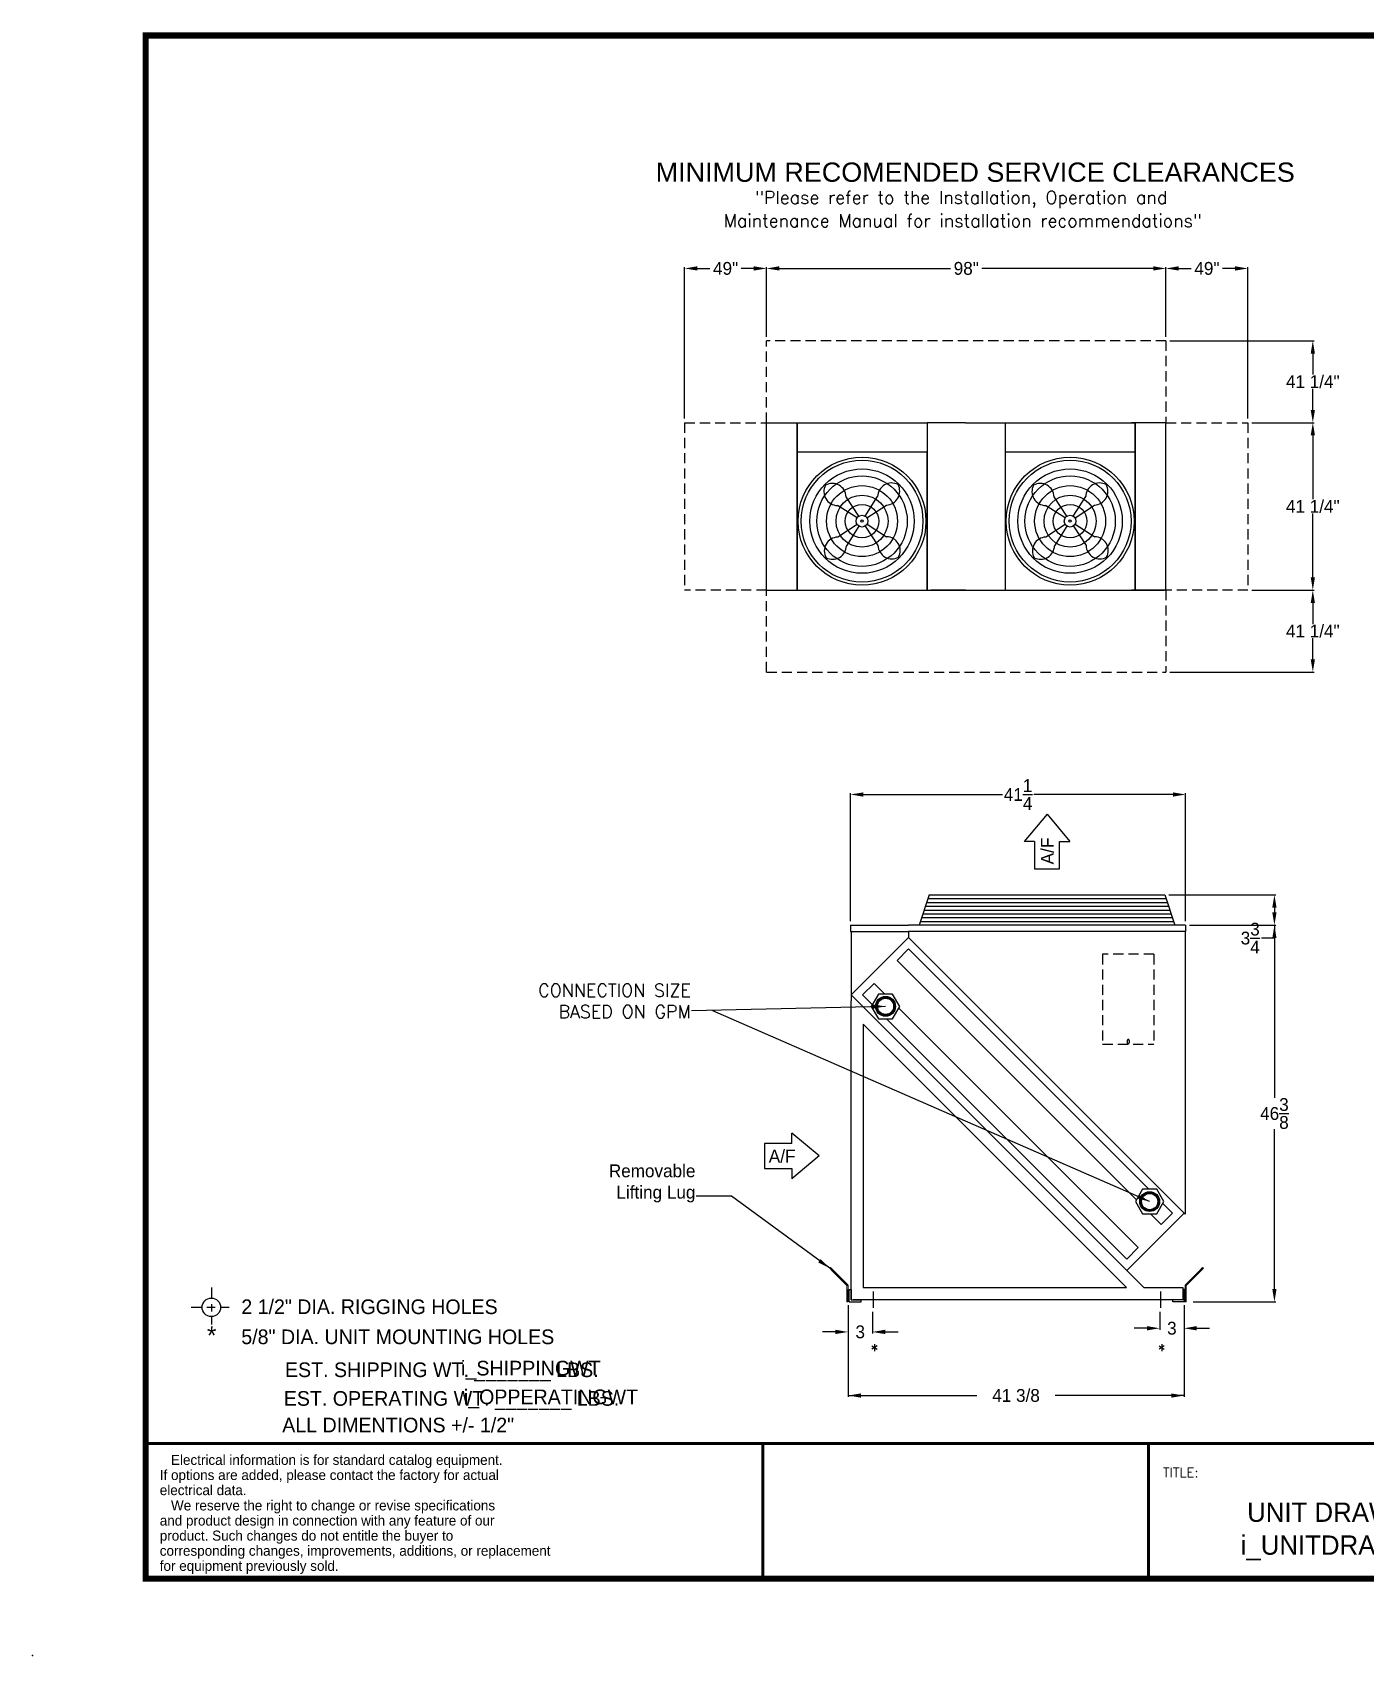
# Model space of a CAD drawing. Extents: x -14 to 314, y -9 to 200.
# Drawn here: x -13.9 to 150.2, y -9.5 to 190.4 of the extents above; entities that cross this region are included whole.
import ezdxf
from ezdxf.enums import TextEntityAlignment as Align

# ---------------------------------------------------------------- set-up
doc = ezdxf.new("R2010")
doc.units = 0
doc.header["$MEASUREMENT"] = 0
doc.linetypes.add('HIDDEN', pattern=[0.375, 0.25, -0.125])
doc.layers.get('0').update_dxf_attribs({"linetype": 'CONTINUOUS'})
doc.layers.get('Defpoints').update_dxf_attribs({"linetype": 'CONTINUOUS'})
doc.styles.add('dimentions', font='ARIAL.TTF')
doc.styles.add('ROMANS', font='ROMANS')
doc.styles.add('SIMPLEX', font='SIMPLEX')
doc.dimstyles.get("Standard").update_dxf_attribs({"dimtxt": 1.577, "dimasz": 1.577, "dimexe": 0.18, "dimexo": 0.5, "dimgap": 0.09, "dimtad": 0, "dimtih": 1, "dimtoh": 1, "dimdec": 4, "dimzin": 0, "dimdsep": 46, "dimlunit": 5, "dimtxsty": 'STANDARD', "dimcen": 0.09, "dimadec": 0, "dimazin": 0, "dimtfac": 1, "dimtdec": 4, "dimtofl": 0, "dimtmove": 0, "dimatfit": 3, "dimfxl": 1, "dimtolj": 1, "dimtzin": 0, "dimarcsym": 0})

# ---------------------------------------------------------------- blocks, each defined once
blk = doc.blocks.new('*D15')
at = {"color": 0, "lineweight": -2, "ltscale": 5}
for p, q in [((136.24, 142.33), (143.92, 142.33)), ((143.74, 140.76), (143.74, 132.9)), ((143.74, 123.28), (143.74, 131.14)), ((136.24, 121.71), (143.92, 121.71))]:
    blk.add_line(p, q, dxfattribs=at)
at = {"color": 0, "ltscale": 5}
for points in [[(143.48, 140.76), (144, 140.76), (143.74, 142.33)], [(143.48, 123.28), (144, 123.28), (143.74, 121.71)]]:
    blk.add_solid(points, dxfattribs=at)
at = {"layer": 'Defpoints', "color": 0, "ltscale": 5}
for p in [(135.74, 142.33), (135.74, 121.71), (143.74, 121.71)]:
    blk.add_point(p, dxfattribs=at)
at = {"color": 0, "ltscale": 5, "insert": (143.74, 132.02), "char_height": 1.577, "attachment_point": 5}
blk.add_mtext('\\A1;41 1/4"', dxfattribs=at)
blk = doc.blocks.new('*D16')
at = {"color": 0, "lineweight": -2, "ltscale": 5}
for p, q in [((125.65, 152.92), (125.65, 161.5)), ((127.23, 161.32), (128.77, 161.32)), ((134.16, 161.32), (132.63, 161.32)), ((135.74, 142.83), (135.74, 161.5))]:
    blk.add_line(p, q, dxfattribs=at)
at = {"color": 0, "ltscale": 5}
for points in [[(127.23, 161.59), (127.23, 161.06), (125.65, 161.32)], [(134.16, 161.59), (134.16, 161.06), (135.74, 161.32)]]:
    blk.add_solid(points, dxfattribs=at)
at = {"layer": 'Defpoints', "color": 0, "ltscale": 5}
for p in [(135.74, 161.32), (125.65, 152.42), (135.74, 142.33)]:
    blk.add_point(p, dxfattribs=at)
at = {"color": 0, "ltscale": 5, "insert": (130.7, 161.32), "char_height": 1.577, "attachment_point": 5}
blk.add_mtext('\\A1;49"', dxfattribs=at)
blk = doc.blocks.new('*D17')
at = {"color": 0, "lineweight": -2, "ltscale": 5}
for p, q in [((126.15, 152.42), (143.92, 152.42)), ((143.74, 150.84), (143.74, 148.25)), ((143.74, 143.91), (143.74, 146.5)), ((136.24, 142.33), (143.92, 142.33))]:
    blk.add_line(p, q, dxfattribs=at)
at = {"color": 0, "ltscale": 5}
for points in [[(143.48, 150.84), (144, 150.84), (143.74, 152.42)], [(143.48, 143.91), (144, 143.91), (143.74, 142.33)]]:
    blk.add_solid(points, dxfattribs=at)
at = {"layer": 'Defpoints', "color": 0, "ltscale": 5}
for p in [(125.65, 152.42), (143.74, 152.42), (135.74, 142.33)]:
    blk.add_point(p, dxfattribs=at)
at = {"color": 0, "ltscale": 5, "insert": (143.74, 147.38), "char_height": 1.577, "attachment_point": 5}
blk.add_mtext('\\A1;41 1/4"', dxfattribs=at)
blk = doc.blocks.new('*D18')
at = {"color": 0, "lineweight": -2, "ltscale": 5}
for p, q in [((136.24, 121.71), (143.92, 121.71)), ((143.74, 120.13), (143.74, 117.54)), ((143.74, 113.2), (143.74, 115.78)), ((126.15, 111.62), (143.92, 111.62))]:
    blk.add_line(p, q, dxfattribs=at)
at = {"color": 0, "ltscale": 5}
for points in [[(143.48, 120.13), (144, 120.13), (143.74, 121.71)], [(143.48, 113.2), (144, 113.2), (143.74, 111.62)]]:
    blk.add_solid(points, dxfattribs=at)
at = {"layer": 'Defpoints', "color": 0, "ltscale": 5}
for p in [(135.74, 121.71), (125.65, 111.62), (143.74, 111.62)]:
    blk.add_point(p, dxfattribs=at)
at = {"color": 0, "ltscale": 5, "insert": (143.74, 116.66), "char_height": 1.577, "attachment_point": 5}
blk.add_mtext('\\A1;41 1/4"', dxfattribs=at)
blk = doc.blocks.new('*D19')
at = {"color": 0, "lineweight": -2, "ltscale": 5}
for p, q in [((66.38, 142.83), (66.38, 161.5)), ((67.95, 161.32), (69.49, 161.32)), ((74.89, 161.32), (73.35, 161.32)), ((76.47, 152.92), (76.47, 161.5))]:
    blk.add_line(p, q, dxfattribs=at)
at = {"color": 0, "ltscale": 5}
for points in [[(67.95, 161.59), (67.95, 161.06), (66.38, 161.32)], [(74.89, 161.59), (74.89, 161.06), (76.47, 161.32)]]:
    blk.add_solid(points, dxfattribs=at)
at = {"layer": 'Defpoints', "color": 0, "ltscale": 5}
for p in [(66.38, 161.32), (76.47, 152.42), (66.38, 142.33)]:
    blk.add_point(p, dxfattribs=at)
at = {"color": 0, "ltscale": 5, "insert": (71.42, 161.32), "char_height": 1.577, "attachment_point": 5}
blk.add_mtext('\\A1;49"', dxfattribs=at)
blk = doc.blocks.new('*D20')
at = {"color": 0, "lineweight": -2, "ltscale": 5}
for p, q in [((76.47, 152.92), (76.47, 161.5)), ((78.04, 161.32), (99.13, 161.32)), ((124.08, 161.32), (102.99, 161.32)), ((125.65, 152.92), (125.65, 161.5))]:
    blk.add_line(p, q, dxfattribs=at)
at = {"color": 0, "ltscale": 5}
for points in [[(78.04, 161.59), (78.04, 161.06), (76.47, 161.32)], [(124.08, 161.59), (124.08, 161.06), (125.65, 161.32)]]:
    blk.add_solid(points, dxfattribs=at)
at = {"layer": 'Defpoints', "color": 0, "ltscale": 5}
for p in [(76.47, 161.32), (76.47, 152.42), (125.65, 152.42)]:
    blk.add_point(p, dxfattribs=at)
at = {"color": 0, "ltscale": 5, "insert": (101.06, 161.32), "char_height": 1.577, "attachment_point": 5}
blk.add_mtext('\\A1;98"', dxfattribs=at)
blk = doc.blocks.new('*D22')
at = {"color": 0, "lineweight": -2, "ltscale": 5}
for p, q in [((86.81, 80.94), (86.81, 96.73)), ((88.39, 96.55), (105.51, 96.55)), ((126.5, 96.55), (109.37, 96.55)), ((128.07, 80.95), (128.07, 96.73))]:
    blk.add_line(p, q, dxfattribs=at)
at = {"color": 0, "ltscale": 5}
for points in [[(88.39, 96.81), (88.39, 96.28), (86.81, 96.55)], [(126.5, 96.81), (126.5, 96.28), (128.07, 96.55)]]:
    blk.add_solid(points, dxfattribs=at)
at = {"layer": 'Defpoints', "color": 0, "ltscale": 5}
for p in [(128.07, 96.55), (86.81, 80.44), (128.07, 80.45)]:
    blk.add_point(p, dxfattribs=at)
at = {"color": 0, "ltscale": 5, "insert": (107.44, 96.55), "char_height": 1.577, "attachment_point": 5}
blk.add_mtext('\\A1;41{\\H1x;\\S1/4;}', dxfattribs=at)
blk = doc.blocks.new('*D24')
at = {"color": 0, "lineweight": -2, "ltscale": 5}
for p, q in [((128.57, 80.45), (139.19, 80.45)), ((139.01, 78.87), (139.01, 59.2)), ((139.01, 35.66), (139.01, 55.34)), ((129, 34.09), (139.19, 34.09))]:
    blk.add_line(p, q, dxfattribs=at)
at = {"color": 0, "ltscale": 5}
for points in [[(138.75, 78.87), (139.27, 78.87), (139.01, 80.45)], [(138.75, 35.66), (139.27, 35.66), (139.01, 34.09)]]:
    blk.add_solid(points, dxfattribs=at)
at = {"layer": 'Defpoints', "color": 0, "ltscale": 5}
for p in [(128.07, 80.45), (128.5, 34.09), (139.01, 34.09)]:
    blk.add_point(p, dxfattribs=at)
at = {"color": 0, "ltscale": 5, "insert": (139.01, 57.27), "char_height": 1.577, "attachment_point": 5}
blk.add_mtext('\\A1;46{\\H1x;\\S3/8;}', dxfattribs=at)
blk = doc.blocks.new('*D25')
at = {"color": 0, "lineweight": -2, "ltscale": 5}
for p, q in [((126.01, 84.2), (139.19, 84.2)), ((139.01, 82.62), (139.01, 82.02)), ((128.57, 80.45), (139.19, 80.45)), ((139.01, 80.45), (139.01, 78.87)), ((139.01, 78.87), (137.43, 78.87))]:
    blk.add_line(p, q, dxfattribs=at)
at = {"color": 0, "ltscale": 5}
for points in [[(138.75, 82.62), (139.27, 82.62), (139.01, 84.2)], [(138.75, 82.02), (139.27, 82.02), (139.01, 80.45)]]:
    blk.add_solid(points, dxfattribs=at)
at = {"layer": 'Defpoints', "color": 0, "ltscale": 5}
for p in [(125.51, 84.2), (128.07, 80.45), (139.01, 80.45)]:
    blk.add_point(p, dxfattribs=at)
at = {"color": 0, "ltscale": 5, "insert": (136.03, 78.87), "char_height": 1.577, "attachment_point": 5}
blk.add_mtext('\\A1;3{\\H1x;\\S3/4;}', dxfattribs=at)
blk = doc.blocks.new('*D32')
at = {"color": 0, "lineweight": -2}
for p, q in [((86.5, 33.59), (86.5, 30.19)), ((89.5, 32.84), (89.5, 30.19)), ((84.92, 30.37), (83.35, 30.37)), ((91.08, 30.37), (92.66, 30.37))]:
    blk.add_line(p, q, dxfattribs=at)
at = {"color": 0}
for points in [[(84.92, 30.64), (84.92, 30.11), (86.5, 30.37)], [(91.08, 30.64), (91.08, 30.11), (89.5, 30.37)]]:
    blk.add_solid(points, dxfattribs=at)
at = {"layer": 'Defpoints', "color": 0}
for p in [(86.5, 34.09), (89.5, 33.34), (86.5, 30.37)]:
    blk.add_point(p, dxfattribs=at)
at = {"color": 0, "insert": (88, 30.37), "char_height": 1.577, "attachment_point": 5}
blk.add_mtext('\\A1;3', dxfattribs=at)
blk = doc.blocks.new('*D33')
at = {"color": 0, "lineweight": -2}
for p, q in [((124.88, 32.84), (124.88, 30.64)), ((127.88, 33.59), (127.88, 30.64)), ((123.3, 30.82), (121.72, 30.82)), ((129.45, 30.82), (131.03, 30.82))]:
    blk.add_line(p, q, dxfattribs=at)
at = {"color": 0}
for points in [[(123.3, 31.09), (123.3, 30.56), (124.88, 30.82)], [(129.45, 31.09), (129.45, 30.56), (127.88, 30.82)]]:
    blk.add_solid(points, dxfattribs=at)
at = {"layer": 'Defpoints', "color": 0}
for p in [(127.88, 34.09), (124.88, 33.34), (127.88, 30.82)]:
    blk.add_point(p, dxfattribs=at)
at = {"color": 0, "insert": (126.38, 30.82), "char_height": 1.577, "attachment_point": 5}
blk.add_mtext('\\A1;3', dxfattribs=at)

msp = doc.modelspace()

# ---------------------------------------------------------------- linework, layer by layer
at = {"color": 7, "linetype": 'HIDDEN', "ltscale": 5}
for p, q in [((125.65269, 152.42076), (76.46519, 152.42076)), ((76.46519, 142.33217), (76.46519, 152.42076)), ((125.65269, 152.42076), (125.65269, 142.33217)), ((66.37661, 142.33217), (76.46519, 142.33217)), ((66.37661, 142.33217), (66.37661, 121.70717)), ((125.65269, 142.33217), (135.74128, 142.33217)), ((135.74128, 142.33217), (135.74128, 121.70717)), ((76.46519, 121.70717), (66.37661, 121.70717)), ((76.46519, 111.61859), (76.46519, 121.70717)), ((135.74128, 121.70717), (125.65269, 121.70717)), ((125.65269, 121.70717), (125.65269, 111.61859)), ((76.46519, 111.61859), (125.65269, 111.61859)), ((117.85381, 76.8757), (117.85381, 65.8132)), ((124.16631, 76.8757), (117.85381, 76.8757)), ((124.16631, 76.8757), (124.16631, 65.8132)), ((120.88506, 66.2507), (120.88506, 66.0007)), ((121.13506, 66.2507), (121.13506, 66.0007)), ((117.85381, 65.8132), (124.16631, 65.8132))]:
    msp.add_line(p, q, dxfattribs=at)
at = {"color": 7, "ltscale": 5}
for p, q in [((76.46519, 121.70717), (76.46519, 142.33217)), ((76.46519, 142.33217), (80.71519, 142.33217)), ((80.24644, 142.33217), (80.24644, 121.70717)), ((80.24644, 121.70717), (80.24644, 142.33217)), ((80.24644, 142.33217), (96.24644, 142.33217)), ((100.96519, 142.33217), (96.24644, 142.33217)), ((96.24644, 142.33217), (96.24644, 121.70717)), ((100.96519, 142.33217), (105.87144, 142.33217)), ((105.87144, 142.33217), (105.87144, 121.70717)), ((105.87144, 142.33217), (121.87144, 142.33217)), ((125.65269, 142.33217), (121.40269, 142.33217)), ((121.87144, 121.70717), (121.87144, 142.33217)), ((121.87144, 142.33217), (121.87144, 121.70717)), ((125.65269, 121.70717), (125.65269, 142.33217)), ((96.24644, 138.70717), (80.24644, 138.70717)), ((96.24644, 121.70717), (96.24644, 138.70717)), ((121.87144, 138.70717), (105.87144, 138.70717)), ((121.87144, 121.70717), (121.87144, 138.70717)), ((125.65269, 125.50405), (125.65269, 128.5353)), ((76.46519, 121.70717), (100.96519, 121.70717)), ((76.46519, 121.70717), (80.71519, 121.70717)), ((80.24644, 121.70717), (96.24644, 121.70717)), ((100.96519, 121.70717), (96.71519, 121.70717)), ((100.96519, 121.70717), (125.46519, 121.70717)), ((100.96519, 121.70717), (105.21519, 121.70717)), ((105.87144, 121.70717), (121.87144, 121.70717)), ((125.65269, 121.70717), (121.40269, 121.70717)), ((86.81399, 80.43906), (93.94756, 80.43906)), ((86.81399, 80.43906), (86.81399, 79.68906)), ((128.07256, 80.44762), (93.94756, 80.44762)), ((128.07256, 80.44762), (128.07256, 79.69762)), ((86.81399, 79.68906), (93.94756, 79.68906)), ((86.87649, 79.68906), (86.87649, 71.87656)), ((86.87649, 71.87656), (93.94756, 78.94762)), ((86.87649, 71.87656), (93.94756, 78.94762)), ((93.94756, 79.69762), (93.94756, 78.94762)), ((128.07256, 79.69762), (93.94756, 79.69762)), ((93.94756, 78.94762), (127.88868, 45.0065)), ((128.01006, 44.88512), (93.94756, 78.94762)), ((128.01006, 79.69762), (128.01006, 44.88512)), ((92.53334, 76.1192), (93.94756, 77.53341)), ((92.53334, 76.1192), (122.01768, 46.63486)), ((93.94756, 77.53341), (123.54298, 47.93799)), ((88.2907, 71.87656), (89.70491, 73.29077)), ((91.01607, 71.97962), (89.70491, 73.29077)), ((122.91684, 35.83621), (86.87649, 71.87656)), ((120.81761, 37.93543), (86.87649, 71.87656)), ((86.87649, 71.87656), (86.87649, 71.87656)), ((86.87649, 71.87656), (86.87649, 71.14871)), ((86.87649, 34.33621), (86.87649, 71.14871)), ((89.49077, 70.67649), (88.2907, 71.87656)), ((122.23183, 40.76386), (92.74749, 70.24819)), ((88.37649, 68.25524), (88.37649, 35.83621)), ((120.79552, 35.83621), (88.37649, 68.25524)), ((120.81761, 39.34964), (91.22219, 68.94507)), ((125.2744, 46.20656), (126.47447, 45.0065)), ((127.88868, 45.0065), (120.81761, 37.93543)), ((123.7491, 44.90344), (125.06025, 43.59229)), ((126.47447, 45.0065), (125.06025, 43.59229)), ((122.23183, 40.76386), (120.81761, 39.34964)), ((86.50149, 34.08621), (86.50149, 35.58621)), ((86.50149, 34.08621), (86.50149, 35.58621)), ((86.62649, 34.08621), (86.62649, 35.58621)), ((86.62649, 35.58621), (86.87649, 35.58621)), ((86.62649, 34.08621), (88.12649, 34.08621)), ((86.87649, 35.58621), (86.87649, 34.33621)), ((86.87649, 34.33621), (88.12649, 34.33621)), ((127.50149, 34.33621), (87.12649, 34.33621)), ((88.12649, 34.08621), (88.12649, 34.33621)), ((88.37649, 35.83621), (120.79552, 35.83621)), ((89.62649, 33.33621), (89.62649, 35.33621)), ((122.91684, 35.83621), (127.75149, 35.83621)), ((125.00149, 33.33621), (125.00149, 35.33621)), ((126.50149, 34.08621), (126.50149, 34.33621)), ((127.75149, 34.33621), (126.50149, 34.33621)), ((128.00149, 34.08621), (126.50149, 34.08621)), ((127.75149, 35.83621), (127.75149, 34.33621)), ((128.00149, 35.58621), (127.75149, 35.58621)), ((127.75149, 35.58621), (127.75149, 34.33621)), ((127.87649, 34.08621), (127.87649, 35.58621)), ((127.87649, 34.08621), (127.87649, 35.58621)), ((128.00149, 34.08621), (128.00149, 35.58621)), ((86.50149, 33.64871), (86.50149, 22.36072)), ((127.87649, 33.64871), (127.87649, 22.36072)), ((86.50149, 22.54072), (102.36985, 22.54072)), ((127.87649, 22.54072), (112.00813, 22.54072))]:
    msp.add_line(p, q, dxfattribs=at)
at = {"color": 7}
for p, q in [((87.61046, 130.59622), (85.19588, 132.12978)), ((87.82498, 130.81392), (86.25601, 133.20565)), ((88.61205, 130.81972), (90.14561, 133.2343)), ((88.82975, 130.6052), (91.22148, 132.17417)), ((113.23546, 130.59622), (110.82088, 132.12978)), ((113.44998, 130.81392), (111.88101, 133.20565)), ((114.23705, 130.81972), (115.77061, 133.2343)), ((114.45475, 130.6052), (116.84648, 132.17417)), ((87.61626, 129.80915), (85.22453, 128.24018)), ((87.83396, 129.59463), (86.3004, 127.18005)), ((88.62103, 129.60043), (90.19, 127.2087)), ((88.83555, 129.81813), (91.25013, 128.28457)), ((113.24126, 129.80915), (110.84953, 128.24018)), ((113.45896, 129.59463), (111.9254, 127.18005)), ((114.24603, 129.60043), (115.815, 127.2087)), ((114.46055, 129.81813), (116.87513, 128.28457)), ((111.01006, 94.13661), (108.20375, 90.76891)), ((111.01006, 94.13661), (113.81636, 90.76891)), ((109.46659, 90.76891), (108.20375, 90.76891)), ((109.46659, 90.76891), (109.46659, 87.40121)), ((112.55352, 90.76891), (113.81636, 90.76891)), ((112.55352, 87.40121), (112.55352, 90.76891)), ((109.46659, 87.40121), (112.55352, 87.40121)), ((96.51006, 84.19762), (95.26006, 80.44762)), ((96.51006, 84.19762), (125.51006, 84.19762)), ((125.51006, 84.19762), (126.76006, 80.44762)), ((95.88506, 82.32262), (126.13506, 82.32262)), ((96.04131, 82.79137), (125.97881, 82.79137)), ((96.19756, 83.26012), (125.82256, 83.26012)), ((96.35381, 83.72887), (125.66631, 83.72887)), ((95.41631, 80.91637), (126.60381, 80.91637)), ((95.57256, 81.38512), (126.44756, 81.38512)), ((95.72881, 81.85387), (126.29131, 81.85387)), ((82.93412, 52.04572), (79.56642, 54.85203)), ((79.56642, 53.58919), (79.56642, 54.85203)), ((76.19872, 53.58919), (76.19872, 50.50225)), ((79.56642, 53.58919), (76.19872, 53.58919)), ((82.93412, 52.04572), (79.56642, 49.23942)), ((76.19872, 50.50225), (79.56642, 50.50225)), ((79.56642, 50.50225), (79.56642, 49.23942)), ((8.08906, 35.82861), (8.08906, 34.63064)), ((5.60707, 33.4011), (6.82199, 33.4011)), ((7.52292, 33.4011), (8.54736, 33.4011)), ((8.08906, 33.78938), (8.08906, 32.8834)), ((8.08906, 32.23628), (8.08906, 31.29153)), ((9.24829, 33.4011), (10.28626, 33.4011)), ((76, 0), (76, 16.625)), ((123.5, 0), (123.5, 16.625))]:
    msp.add_line(p, q, dxfattribs=at)
at = {"color": 7, "linetype": 'Continuous', "lineweight": 15}
for p, q in [((84.34077, 38.30263), (84.24567, 38.20753)), ((84.24567, 38.20753), (84.59922, 37.85397)), ((84.34077, 38.30263), (84.69433, 37.94908)), ((130.1622, 38.30263), (129.80865, 37.94908)), ((130.25731, 38.20753), (129.90375, 37.85397)), ((130.1622, 38.30263), (130.25731, 38.20753)), ((84.69433, 37.94908), (84.59922, 37.85397)), ((86.36669, 36.0865), (84.59922, 37.85397)), ((86.4618, 36.18161), (84.69433, 37.94908)), ((86.4618, 36.18161), (86.36669, 36.0865)), ((86.36699, 36.08579), (86.50149, 36.08579)), ((86.36699, 34.08621), (86.36699, 36.08579)), ((86.50149, 34.08621), (86.50149, 36.08579)), ((128.13599, 36.08579), (128.00149, 36.08579)), ((128.00149, 34.08621), (128.00149, 36.08579)), ((128.04117, 36.18161), (129.80865, 37.94908)), ((128.04117, 36.18161), (128.13628, 36.0865)), ((128.13599, 34.08621), (128.13599, 36.08579)), ((128.13628, 36.0865), (129.90375, 37.85397)), ((129.80865, 37.94908), (129.90375, 37.85397)), ((86.50149, 34.08621), (86.36699, 34.08621)), ((128.00149, 34.08621), (128.13599, 34.08621))]:
    msp.add_line(p, q, dxfattribs=at)
at = {"color": 7}
for points, const_width in [([(0, 0), (304, 0), (304, 190), (0, 190), (0, 0)], 0.76), ([(76.44929, 16.625), (0, 16.625)], 0.38), ([(304, 16.625), (76, 16.625), (76, 0)], 0.38), ([(123.5, 16.625), (123.5, 0)], 0.38)]:
    msp.add_lwpolyline(points, dxfattribs=dict(at, const_width=const_width))
at = {"color": 7, "ltscale": 5}
for points in [[(92.87113, 70.46234), (91.99513, 71.97962), (90.24313, 71.97962), (89.36713, 70.46234), (90.24313, 68.94507), (91.99513, 68.94507)], [(125.39804, 46.42071), (124.52204, 47.93799), (122.77004, 47.93799), (121.89404, 46.42071), (122.77004, 44.90344), (124.52204, 44.90344)]]:
    msp.add_lwpolyline(points, close=True, dxfattribs=at)
at = {"color": 7}
for centre, radius in [((88.223, 130.20717), 7.875), ((113.848, 130.20717), 7.875), ((88.223, 130.20717), 7.49999), ((88.223, 130.20717), 6.42589), ((113.848, 130.20717), 7.49999), ((113.848, 130.20717), 6.42589), ((88.223, 130.20717), 5.56956), ((88.223, 130.20717), 4.36928), ((113.848, 130.20717), 5.56956), ((113.848, 130.20717), 4.36928), ((88.223, 130.20717), 3.20072), ((88.223, 130.20717), 2.06631), ((113.848, 130.20717), 3.20072), ((113.848, 130.20717), 2.06631), ((88.223, 130.20717), 0.72565), ((88.223, 130.20717), 0.14323), ((113.848, 130.20717), 0.72565), ((113.848, 130.20717), 0.14323), ((8.08906, 33.4011), 1.13917)]:
    msp.add_circle(centre, radius, dxfattribs=at)
at = {"color": 7, "ltscale": 5}
for centre, radius in [((91.11913, 70.46234), 1.22259), ((91.11913, 70.46234), 1.10494), ((91.11913, 70.46234), 1), ((91.11913, 70.46234), 1), ((91.11913, 70.46234), 1), ((123.64604, 46.42071), 1.22259), ((123.64604, 46.42071), 1.10494), ((123.64604, 46.42071), 1), ((123.64604, 46.42071), 1), ((123.64604, 46.42071), 1)]:
    msp.add_circle(centre, radius, dxfattribs=at)
at = {"color": 7}
for centre, start, end in [((85.23598, 133.84261), 152.1444669, 268.6588262), ((84.54396, 133.14032), 2.185287, 118.6996463), ((91.85844, 133.1942), 62.1444669, 178.6588262), ((91.15615, 133.88622), 272.185287, 28.6996463), ((110.86098, 133.84261), 152.1444669, 268.6588262), ((110.16896, 133.14032), 2.185287, 118.6996463), ((117.48344, 133.1942), 62.1444669, 178.6588262), ((116.78115, 133.88622), 272.185287, 28.6996463), ((85.28986, 126.52813), 92.185287, 208.6996463), ((91.21003, 126.57174), 332.1444669, 88.6588262), ((110.91486, 126.52813), 92.185287, 208.6996463), ((116.83503, 126.57174), 332.1444669, 88.6588262), ((84.58757, 127.22015), 242.1444669, 358.6588262), ((91.90205, 127.27403), 182.185287, 298.6996463), ((110.21257, 127.22015), 242.1444669, 358.6588262), ((117.52705, 127.27403), 182.185287, 298.6996463)]:
    msp.add_arc(centre, 1.7133, start, end, dxfattribs=at)
at = {"color": 7, "linetype": 'HIDDEN', "ltscale": 5}
for centre, start, end in [((121.01006, 66.2507), 0, 180), ((121.01006, 66.0007), 180, 0)]:
    msp.add_arc(centre, 0.125, start, end, dxfattribs=at)
at = {"color": 7, "linetype": 'Continuous', "lineweight": 15}
for centre, radius, start, end in [((86.36599, 36.08579), 0.001, 0, 45), ((86.36599, 36.08579), 0.1355, 0, 45), ((128.13699, 36.08579), 0.1355, 135, 180), ((128.13699, 36.08579), 0.001, 135, 180)]:
    msp.add_arc(centre, radius, start, end, dxfattribs=at)
at = {"color": 7}
msp.add_point((-13.94072, -9.47448), dxfattribs=at)
at = {"color": 7, "ltscale": 5}
for points in [[(88.07849, 22.80355), (88.07849, 22.27789), (86.50149, 22.54072)], [(126.29949, 22.80355), (126.29949, 22.27789), (127.87649, 22.54072)]]:
    msp.add_solid(points, dxfattribs=at)

# ---------------------------------------------------------------- texts
at = {"color": 7, "lineweight": 30, "style": 'dimentions'}
msp.add_text('MINIMUM RECOMENDED SERVICE CLEARANCES', height=2.375, dxfattribs=at).set_placement((62.81191, 171.99086))
at = {"color": 7, "style": 'SIMPLEX'}
for s, p in [('"Please refer to the Installation, Operation and', (100.43406, 169.27439)), ('Maintenance Manual for installation recommendations"', (100.62215, 166.41596))]:
    msp.add_text(s, height=1.577, dxfattribs=at).set_placement(p, align=Align.CENTER)
at = {"color": 7}
msp.add_text('A/F', height=1.59375, rotation=90, dxfattribs=at).set_placement((111.84114, 87.93307))
for s, height, p in [('A/F', 1.59375, (76.73058, 51.21464)), ('2 1/2" DIA. RIGGING HOLES', 1.805, (11.77828, 32.56941)), ('5/8" DIA. UNIT MOUNTING HOLES', 1.805, (11.77828, 28.86709))]:
    msp.add_text(s, height=height, dxfattribs=at).set_placement(p)
for s, height, p in [('*', 2.22139, (8.13594, 28.83584)), ('EST. SHIPPING WT. _______ LBS.', 1.805, (36.47209, 24.81093)), ('i_SHIPPINGWT', 1.8070715, (47.44297, 25.00811)), ('EST. OPERATING WT. _______ LBS.', 1.805, (37.67062, 21.28024)), ('i_OPPERATINGWT', 1.805, (49.91277, 21.47741)), ('ALL DIMENTIONS +/- 1/2"', 1.805, (31.09818, 18.00447)), ('UNIT DRAWING', 2.375, (147.47444, 6.98562)), ('i_UNITDRAWING', 2.375, (147.47444, 2.93778))]:
    msp.add_text(s, height=height, dxfattribs=at).set_placement(p, align=Align.CENTER)
at = {"color": 7, "lineweight": 25}
for s, p in [('   Electrical information is for standard catalog equipment.', (1.73877, 13.99713)), ('If options are added, please contact the factory for actual', (1.73877, 12.13683)), ('electrical data.', (1.73877, 10.27653)), ('   We reserve the right to change or revise specifications', (1.73877, 8.39278)), ('and product design in connection with any feature of our', (1.73877, 6.53248)), ('corresponding changes, improvements, additions, or replacement ', (1.73877, 2.81188)), ('product. Such changes do not entitle the buyer to', (1.73877, 4.67218)), ('for equipment previously sold.', (1.73877, 0.95158))]:
    msp.add_text(s, height=1.240199, dxfattribs=at).set_placement(p)
at = {"color": 7, "style": 'SIMPLEX'}
msp.add_text('TITLE:', height=1.1875, dxfattribs=at).set_placement((125.28125, 12.46875))
at = {"color": 7}
for s, insert, char_height, attachment_point, style in [('CONNECTION SIZE\\PBASED ON GPM', (67.13168, 69.02369), 1.577, 9, 'SIMPLEX'), ('*', (89.75149, 28.86738), 1.48072, 2, 'ROMANS'), ('*', (125.12649, 28.86738), 1.48072, 2, 'ROMANS')]:
    msp.add_mtext(s, dxfattribs=dict(at, insert=insert, char_height=char_height, attachment_point=attachment_point, style=style))
at = {"color": 7, "insert": (67.70856, 46.31346), "char_height": 1.577, "attachment_point": 9}
msp.add_mtext('Removable\\PLifting Lug', dxfattribs=at)
at = {"color": 7, "ltscale": 5, "insert": (107.18899, 22.54072), "char_height": 1.577, "attachment_point": 5}
msp.add_mtext('41 3/8', dxfattribs=at)

# ---------------------------------------------------------------- dimensions: what is measured, and where the dimension line sits
at = {"color": 7, "ltscale": 5}
for base, p1, p2, text, picture, middle in [((66.37661, 161.32495), (76.46519, 152.42076), (66.37661, 142.33217), '49"', '*D19', (71.4209, 161.32495)), ((76.46519, 161.32495), (125.65269, 152.42076), (76.46519, 152.42076), '98"', '*D20', (101.05894, 161.32495)), ((135.74128, 161.32495), (125.65269, 152.42076), (135.74128, 142.33217), '49"', '*D16', (130.69699, 161.32495))]:
    dim = msp.add_linear_dim(base=base, p1=p1, p2=p2, text=text, dimstyle='Standard', dxfattribs=at)
    dim.commit()
    dim.dimension.update_dxf_attribs({"geometry": picture, "text_midpoint": middle})
for base, p1, p2, picture, middle in [((143.73794, 152.42076), (135.74128, 142.33217), (125.65269, 152.42076), '*D17', (143.73794, 147.37647)), ((143.73794, 121.70717), (135.74128, 142.33217), (135.74128, 121.70717), '*D15', (143.73794, 132.01967)), ((143.73794, 111.61859), (135.74128, 121.70717), (125.65269, 111.61859), '*D18', (143.73794, 116.66288))]:
    dim = msp.add_linear_dim(base=base, p1=p1, p2=p2, angle=270, text='41 1/4"', dimstyle='Standard', dxfattribs=at)
    dim.commit()
    dim.dimension.update_dxf_attribs({"geometry": picture, "text_midpoint": middle})
dim = msp.add_linear_dim(base=(128.07256, 96.5452), p1=(86.81399, 80.43906), p2=(128.07256, 80.44762), dimstyle='Standard', dxfattribs=at)
dim.commit()
dim.dimension.update_dxf_attribs({"geometry": '*D22', "text_midpoint": (107.44327, 96.5452)})
for base, p1, p2, picture, middle in [((139.00819, 80.44762), (125.51006, 84.19762), (128.07256, 80.44762), '*D25', (136.02702, 78.87062)), ((139.00819, 34.08621), (128.07256, 80.44762), (128.50149, 34.08621), '*D24', (139.00819, 57.26692))]:
    dim = msp.add_linear_dim(base=base, p1=p1, p2=p2, angle=90, dimstyle='Standard', dxfattribs=at)
    dim.commit()
    dim.dimension.update_dxf_attribs({"geometry": picture, "text_midpoint": middle})
at = {"color": 7}
for base, p1, p2, picture, middle in [((86.50149, 30.3723), (89.50149, 33.33621), (86.50149, 34.08621), '*D32', (88.00149, 30.3723)), ((127.87649, 30.82425), (124.87649, 33.33621), (127.87649, 34.08621), '*D33', (126.37649, 30.82425))]:
    dim = msp.add_linear_dim(base=base, p1=p1, p2=p2, dimstyle='Standard', dxfattribs=at)
    dim.commit()
    dim.dimension.update_dxf_attribs({"geometry": picture, "text_midpoint": middle})

# ---------------------------------------------------------------- leaders
at = {"color": 7, "ltscale": 5, "annotation_type": 0, "has_hookline": 1, "hookline_direction": 1, "text_width": 20.80138}
msp.add_leader([(91.11913, 70.46234), (67.22168, 69.92369)], dimstyle='Standard', override={"dimgap": 0.09, "dimtad": 0}, dxfattribs=at)
at = {"color": 7, "ltscale": 5}
msp.add_leader([(123.64604, 46.42071), (69.83168, 69.92369)], dimstyle='Standard', override={"dimgap": 0.09, "dimtad": 0}, dxfattribs=at)
at = {"color": 7, "annotation_type": 0, "has_hookline": 1, "hookline_direction": 1, "text_width": 14.71867}
msp.add_leader([(84.24567, 38.20753), (72.15847, 47.10196), (67.79856, 47.10196)], dimstyle='Standard', override={"dimgap": 0.09, "dimtad": 0}, dxfattribs=at)

doc.saveas('drawing.dxf')
